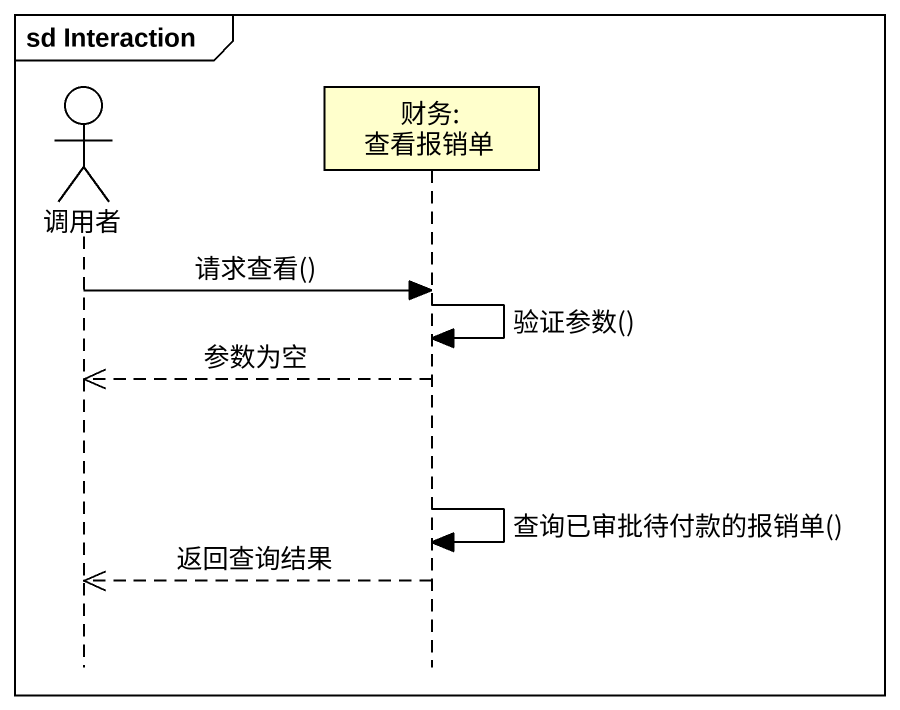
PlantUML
@startuml
mainframe sd Interaction
hide footbox
actor 调用者
participant "财务: 查看报销单" as 财务_查看报销单

调用者 -> 财务_查看报销单 : 请求查看()
财务_查看报销单 -> 财务_查看报销单 : 验证参数()
财务_查看报销单 -->> 调用者 : 参数为空
财务_查看报销单 -> 财务_查看报销单 : 查询已审批待付款的报销单()
财务_查看报销单 -->> 调用者 : 返回查询结果
@enduml
